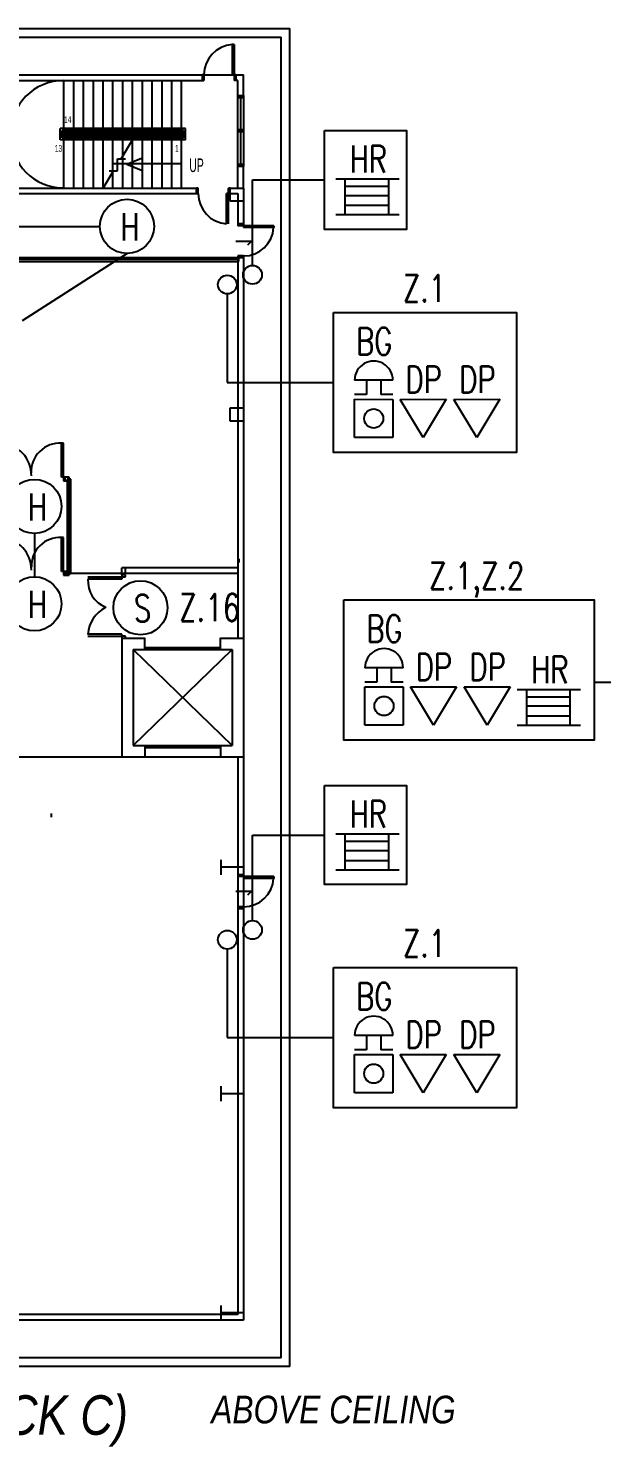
# Model space of a CAD drawing. Extents: x 134044 to 2458691, y -1196082 to 3409924.
# Drawn here: x 134130.4 to 134178.1, y 153959.7 to 154077.6 of the extents above; entities that cross this region are included whole.
import ezdxf

# ---------------------------------------------------------------- set-up
doc = ezdxf.new("R2010")
doc.units = 0
doc.layers.get('0').update_dxf_attribs({"linetype": 'CONTINUOUS'})
for name, color, linetype in [('000_-_ARCHITECT', 251, 'CONTINUOUS'), ('1', 251, 'CONTINUOUS'), ('5', 4, 'CONTINUOUS'), ('BUILD', 8, 'CONTINUOUS'), ('CON1', 251, 'CONTINUOUS'), ('DOOR', 251, 'CONTINUOUS'), ('DOOR1', 251, 'CONTINUOUS'), ('DOOR2', 251, 'CONTINUOUS'), ('F-_DDIM', 251, 'CONTINUOUS'), ('F-OP', 5, 'CONTINUOUS'), ('F-WIN', 5, 'CONTINUOUS'), ('F_COL', 3, 'CONTINUOUS'), ('FAPOINT', 1, 'CONTINUOUS'), ('FF_GRID_LINE', 8, 'CONTINUOUS'), ('MIMIC_SIZE', 7, 'CONTINUOUS'), ('WALL_GYPSUM', 251, 'CONTINUOUS')]:
    doc.layers.add(name, color=color, linetype=linetype)
doc.styles.add('ARIAL_NARROW_ITALIC', font='ARIALNI.TTF')
doc.styles.add('PLOT02__REVB$0$NARROW', font='SIMPLEX', dxfattribs={"width": 0.75})
doc.styles.get("Standard").update_dxf_attribs({"font": 'arial.ttf'})

msp = doc.modelspace()

# ---------------------------------------------------------------- linework, layer by layer
at = {"color": 1}
for p, q in [((134160.724, 154048.36, 16734.629), (134157.542, 154048.363, 16734.629)), ((134158.537, 154048.362, 16734.629), (134158.535, 154047.169, 16734.629)), ((134159.73, 154048.361, 16734.629), (134159.728, 154047.168, 16734.629)), ((134157.537, 154043.591, 16734.629), (134157.541, 154046.772, 16734.629)), ((134158.535, 154047.169, 16734.629), (134157.541, 154047.17, 16734.629)), ((134157.541, 154046.772, 16734.629), (134160.722, 154046.769, 16734.629)), ((134160.723, 154047.167, 16734.629), (134159.728, 154047.168, 16734.629)), ((134160.722, 154046.769, 16734.629), (134160.719, 154043.588, 16734.629)), ((134161.335, 154046.767, 16734.629), (134165.152, 154046.778, 16734.629)), ((134163.24, 154043.591, 16734.629), (134161.335, 154046.767, 16734.629)), ((134165.152, 154046.778, 16734.629), (134163.24, 154043.591, 16734.629)), ((134165.802, 154046.767, 16734.629), (134169.619, 154046.778, 16734.629)), ((134167.707, 154043.591, 16734.629), (134165.802, 154046.767, 16734.629)), ((134169.619, 154046.778, 16734.629), (134167.707, 154043.591, 16734.629)), ((134161.577, 154024.463, 3480.803), (134158.395, 154024.467, 3480.803)), ((134159.389, 154024.466, 3480.803), (134159.388, 154023.273, 3480.803)), ((134160.583, 154024.465, 3480.803), (134160.581, 154023.271, 3480.803)), ((134158.39, 154019.695, 3480.803), (134158.394, 154022.876, 3480.803)), ((134159.388, 154023.273, 3480.803), (134158.394, 154023.274, 3480.803)), ((134158.394, 154022.876, 3480.803), (134161.575, 154022.873, 3480.803)), ((134161.575, 154023.27, 3480.803), (134160.581, 154023.271, 3480.803)), ((134161.575, 154022.873, 3480.803), (134161.572, 154019.691, 3480.803)), ((134162.188, 154022.871, 3480.803), (134166.005, 154022.881, 3480.803)), ((134164.093, 154019.695, 3480.803), (134162.188, 154022.871, 3480.803)), ((134166.005, 154022.881, 3480.803), (134164.093, 154019.695, 3480.803)), ((134166.655, 154022.871, 3480.803), (134170.472, 154022.881, 3480.803)), ((134168.56, 154019.695, 3480.803), (134166.655, 154022.871, 3480.803)), ((134170.472, 154022.881, 3480.803), (134168.56, 154019.695, 3480.803)), ((134160.724, 153993.913, 16734.629), (134157.542, 153993.916, 16734.629)), ((134158.537, 153993.915, 16734.629), (134158.535, 153992.722, 16734.629)), ((134159.73, 153993.914, 16734.629), (134159.728, 153992.721, 16734.629)), ((134157.537, 153989.144, 16734.629), (134157.541, 153992.326, 16734.629)), ((134158.535, 153992.722, 16734.629), (134157.541, 153992.723, 16734.629)), ((134157.541, 153992.326, 16734.629), (134160.722, 153992.322, 16734.629)), ((134160.723, 153992.72, 16734.629), (134159.728, 153992.721, 16734.629)), ((134160.722, 153992.322, 16734.629), (134160.719, 153989.141, 16734.629)), ((134161.335, 153992.321, 16734.629), (134165.152, 153992.331, 16734.629)), ((134163.24, 153989.144, 16734.629), (134161.335, 153992.321, 16734.629)), ((134165.152, 153992.331, 16734.629), (134163.24, 153989.144, 16734.629)), ((134165.802, 153992.321, 16734.629), (134169.619, 153992.331, 16734.629)), ((134167.707, 153989.144, 16734.629), (134165.802, 153992.321, 16734.629)), ((134169.619, 153992.331, 16734.629), (134167.707, 153989.144, 16734.629))]:
    msp.add_line(p, q, dxfattribs=at)
at = {"color": 0, "linetype": 'BYBLOCK'}
for p, q in [((134082.914, 154017.054), (134147.836, 154017.054)), ((134147.836, 154017.054), (134147.836, 153970.715)), ((134147.836, 153970.715), (134082.914, 153970.715))]:
    msp.add_line(p, q, dxfattribs=at)
at = {"color": 1}
for points in [[(134155.048, 154069.121), (134161.857, 154069.121), (134161.857, 154060.894), (134155.048, 154060.894)], [(134155.783, 154053.992), (134170.991, 154053.992), (134170.991, 154042.351), (134155.783, 154042.351)], [(134156.636, 154030.096), (134177.468, 154030.096), (134177.468, 154018.455), (134156.636, 154018.455)], [(134155.048, 154014.675), (134161.857, 154014.675), (134161.857, 154006.448), (134155.048, 154006.448)], [(134155.783, 153999.545), (134170.991, 153999.545), (134170.991, 153987.904), (134155.783, 153987.904)]]:
    msp.add_lwpolyline(points, close=True, dxfattribs=at)
at = {"color": 1, "linetype": 'BYBLOCK'}
for centre, radius in [((134138.621, 154061.144), 2.25), ((134146.96, 154056.309), 0.778), ((134149.053, 154057.12), 0.778), ((134130.926, 154037.87), 2.25), ((134130.926, 154029.775), 2.25), ((134139.74, 154029.448), 2.25), ((134146.96, 154001.862), 0.778), ((134149.053, 154002.674), 0.778)]:
    msp.add_circle(centre, radius, dxfattribs=at)
at = {"color": 1}
for centre in [(134159.13, 154045.18, 16734.629), (134159.983, 154021.284, 3480.803), (134159.13, 153990.733, 16734.629)]:
    msp.add_circle(centre, 0.795, dxfattribs=at)
for centre in [(134159.133, 154048.361, 16734.629), (134159.986, 154024.465, 3480.803), (134159.133, 153993.915, 16734.629)]:
    msp.add_arc(centre, 1.591, 359.93967, 179.93967, dxfattribs=at)
at = {"layer": '000_-_ARCHITECT', "color": 0, "linetype": 'BYBLOCK'}
for p, q in [((134147.366, 154076.252), (134147.366, 154073.743)), ((134147.523, 154076.252), (134147.366, 154076.252)), ((134147.523, 154076.252), (134147.523, 154073.273)), ((134144.857, 154073.743), (134144.857, 154073.273)), ((134145.014, 154073.743), (134144.857, 154073.743)), ((134145.014, 154073.273), (134144.857, 154073.273)), ((134145.014, 154073.743), (134145.014, 154073.273)), ((134147.679, 154073.743), (134147.366, 154073.743)), ((134147.836, 154073.273), (134147.523, 154073.273)), ((134147.679, 154073.743), (134147.679, 154073.273)), ((134133.378, 154068.96), (134133.378, 154069.117)), ((134143.163, 154068.96), (134133.378, 154068.96)), ((134133.378, 154068.49), (134133.378, 154068.647)), ((134143.163, 154068.647), (134133.378, 154068.647)), ((134143.163, 154066.334), (134137.455, 154066.334)), ((134138.61, 154066.321), (134139.827, 154066.827)), ((134138.61, 154066.321), (134139.827, 154065.815)), ((134144.386, 154063.864), (134144.386, 154064.334)), ((134144.543, 154064.334), (134144.386, 154064.334)), ((134144.543, 154063.864), (134144.386, 154063.864)), ((134144.543, 154063.864), (134144.543, 154064.334)), ((134146.895, 154061.355), (134146.895, 154063.864)), ((134147.209, 154063.864), (134146.895, 154063.864)), ((134147.052, 154061.355), (134147.052, 154064.334)), ((134147.209, 154064.334), (134147.052, 154064.334)), ((134147.209, 154063.864), (134147.209, 154064.334))]:
    msp.add_line(p, q, dxfattribs=at)
for centre, start, end in [((134147.523, 154073.743), 93.58332, 180), ((134147.052, 154063.864), 180, 266.41668)]:
    msp.add_arc(centre, 2.509, start, end, dxfattribs=at)
at = {"layer": '1', "color": 0, "linetype": 'BYBLOCK'}
for p, q in [((134078.586, 154077.601), (134152.164, 154077.601)), ((134079.308, 154076.88), (134151.443, 154076.88)), ((134151.443, 153967.108), (134151.443, 154076.88)), ((134152.164, 153966.387), (134152.164, 154077.601)), ((134138.192, 154032.181), (134138.192, 154032.775)), ((134138.503, 154032.305), (134138.503, 154032.775)), ((134139.145, 154025.993), (134147.353, 154017.995)), ((134139.145, 154017.995), (134147.353, 154025.993)), ((134152.164, 153966.387), (134078.586, 153966.387)), ((134151.443, 153967.108), (134079.308, 153967.108))]:
    msp.add_line(p, q, dxfattribs=at)
at = {"layer": '5', "color": 0, "linetype": 'BYBLOCK'}
for p, q in [((134143.477, 154069.274), (134133.064, 154069.274)), ((134133.064, 154068.333), (134133.064, 154069.274)), ((134143.32, 154069.117), (134133.221, 154069.117)), ((134133.221, 154068.49), (134133.221, 154069.117)), ((134143.32, 154068.49), (134143.32, 154069.117)), ((134143.477, 154068.333), (134143.477, 154069.274)), ((134143.477, 154068.333), (134133.064, 154068.333)), ((134143.32, 154068.49), (134133.221, 154068.49))]:
    msp.add_line(p, q, dxfattribs=at)
at = {"layer": 'CON1', "color": 0, "linetype": 'BYBLOCK'}
for p, q in [((134128.124, 154073.273), (134145.014, 154073.273)), ((134129.254, 154073.743), (134148.307, 154073.743)), ((134147.836, 154072.009), (134147.836, 154073.273)), ((134148.307, 154072.009), (134148.307, 154073.743)), ((134147.836, 154064.334), (134147.836, 154066.128)), ((134148.307, 154064.334), (134148.307, 154066.128)), ((134082.444, 154064.334), (134144.545, 154064.334)), ((134082.444, 154063.864), (134144.545, 154063.864)), ((134146.895, 154063.864), (134147.836, 154063.864)), ((134147.052, 154064.334), (134148.307, 154064.334)), ((134147.836, 154063.864), (134147.836, 154061.355)), ((134148.307, 154063.237), (134148.307, 154061.355)), ((134147.836, 154058.532), (134147.836, 154026.934)), ((134148.307, 154058.532), (134148.307, 153970.266)), ((134147.918, 154032.775), (134138.192, 154032.775)), ((134147.918, 154032.305), (134138.192, 154032.305)), ((134138.192, 154026.934), (134140.113, 154026.934)), ((134138.192, 154026.934), (134138.192, 154017.054)), ((134140.113, 154025.999), (134140.113, 154026.94)), ((134140.113, 154026.155), (134146.386, 154026.155)), ((134146.386, 154025.999), (134146.386, 154026.94)), ((134146.386, 154026.934), (134148.307, 154026.934)), ((134139.133, 154025.993), (134147.366, 154025.993)), ((134139.133, 154025.993), (134139.133, 154017.995)), ((134147.366, 154025.993), (134147.366, 154017.995)), ((134139.133, 154017.995), (134147.366, 154017.995)), ((134140.113, 154017.995), (134140.113, 154017.054)), ((134146.386, 154017.995), (134146.386, 154017.054)), ((134138.192, 154017.054), (134140.113, 154017.054)), ((134140.113, 154017.838), (134146.386, 154017.838)), ((134146.386, 154017.054), (134148.307, 154017.054)), ((134147.836, 154017.054), (134147.836, 154007.265)), ((134147.836, 154004.443), (134147.836, 153970.86)), ((134147.836, 153970.715), (134129.555, 153970.715)), ((134148.307, 153970.245), (134129.555, 153970.245))]:
    msp.add_line(p, q, dxfattribs=at)
at = {"layer": 'DOOR', "color": 0, "linetype": 'BYBLOCK'}
for p, q in [((134148.307, 154061.355), (134147.836, 154061.355)), ((134147.836, 154061.355), (134147.836, 154061.198)), ((134148.307, 154061.198), (134147.836, 154061.198)), ((134148.307, 154061.355), (134148.307, 154061.198)), ((134148.307, 154058.689), (134147.836, 154058.689)), ((134147.836, 154058.689), (134147.836, 154058.532)), ((134148.307, 154058.532), (134147.836, 154058.532)), ((134148.307, 154058.689), (134148.307, 154058.532)), ((134133.33, 154043.122), (134133.016, 154043.122)), ((134133.173, 154040.302), (134133.173, 154043.122)), ((134133.33, 154040.302), (134133.33, 154043.122)), ((134133.33, 154040.302), (134133.173, 154040.302)), ((134133.487, 154040.302), (134133.33, 154040.302)), ((134133.33, 154040.302), (134133.33, 154039.989)), ((134133.487, 154039.989), (134133.487, 154040.302)), ((134133.33, 154039.989), (134133.487, 154039.989)), ((134133.334, 154035.281), (134133.021, 154035.281)), ((134133.178, 154032.461), (134133.178, 154035.281)), ((134133.334, 154032.461), (134133.334, 154035.281)), ((134133.334, 154032.461), (134133.178, 154032.461)), ((134133.491, 154032.461), (134133.334, 154032.461)), ((134133.334, 154032.461), (134133.334, 154032.148)), ((134133.334, 154032.148), (134133.491, 154032.148)), ((134133.491, 154032.148), (134133.491, 154032.461)), ((134138.506, 154032.181), (134138.192, 154032.181)), ((134138.192, 154032.181), (134138.192, 154032.024)), ((134138.192, 154032.024), (134138.506, 154032.024)), ((134138.506, 154032.024), (134138.506, 154032.181)), ((134138.192, 154031.993), (134135.373, 154031.993)), ((134138.192, 154031.836), (134135.373, 154031.836)), ((134138.192, 154031.993), (134138.192, 154031.836)), ((134138.192, 154027.247), (134135.373, 154027.247)), ((134135.373, 154027.091), (134138.192, 154027.091)), ((134138.192, 154027.091), (134138.192, 154027.247)), ((134138.506, 154027.091), (134138.192, 154027.091)), ((134138.192, 154027.091), (134138.192, 154026.934)), ((134138.192, 154026.934), (134138.506, 154026.934)), ((134138.506, 154026.934), (134138.506, 154027.091)), ((134132.313, 154012.36), (134132.313, 154012.046)), ((134148.307, 154007.265), (134147.836, 154007.265)), ((134147.836, 154007.265), (134147.836, 154007.108)), ((134148.307, 154007.265), (134148.307, 154007.108)), ((134148.307, 154007.108), (134147.836, 154007.108)), ((134148.307, 154004.599), (134147.836, 154004.599)), ((134147.836, 154004.599), (134147.836, 154004.443)), ((134148.307, 154004.443), (134147.836, 154004.443)), ((134148.307, 154004.599), (134148.307, 154004.443))]:
    msp.add_line(p, q, dxfattribs=at)
for centre, radius, start, end in [((134128.006, 154040.463), 2.663, 359.09168, 86.98068), ((134133.027, 154040.759), 2.367, 86.46199, 182.41208), ((134128.01, 154032.622), 2.663, 359.09168, 86.98068), ((134133.032, 154032.918), 2.367, 86.46199, 182.41208), ((134137.736, 154031.69), 2.367, 176.46199, 248.32851), ((134138.032, 154027.098), 2.663, 116.07632, 176.98067)]:
    msp.add_arc(centre, radius, start, end, dxfattribs=at)
at = {"layer": 'DOOR1', "color": 0, "linetype": 'BYBLOCK'}
for p, q in [((134150.816, 154061.198), (134148.307, 154061.198)), ((134148.307, 154061.198), (134148.307, 154061.041)), ((134150.816, 154061.041), (134148.307, 154061.041)), ((134150.816, 154061.198), (134150.816, 154061.041)), ((134150.816, 154007.108), (134148.307, 154007.108)), ((134148.307, 154007.108), (134148.307, 154006.952)), ((134150.816, 154006.952), (134148.307, 154006.952)), ((134150.816, 154007.108), (134150.816, 154006.952))]:
    msp.add_line(p, q, dxfattribs=at)
at = {"layer": 'DOOR2', "color": 0, "linetype": 'BYBLOCK'}
for centre in [(134148.307, 154061.198), (134148.307, 154007.108)]:
    msp.add_arc(centre, 2.509, 270, 356.41668, dxfattribs=at)
at = {"layer": 'F-_DDIM', "color": 0, "linetype": 'BYBLOCK'}
for p, q in [((134138.127, 154066.766), (134139.086, 154068.333)), ((134137.826, 154065.753), (134137.826, 154066.766)), ((134137.826, 154066.766), (134138.492, 154066.766)), ((134137.826, 154066.273), (134137.863, 154066.334)), ((134136.64, 154064.334), (134137.507, 154065.753)), ((134137.137, 154065.753), (134137.826, 154065.753)), ((134148.931, 154059.899), (134147.68, 154059.899)), ((134148.655, 154059.607), (134148.931, 154059.899)), ((134148.931, 154005.873), (134147.68, 154005.873)), ((134148.655, 154005.581), (134148.931, 154005.873))]:
    msp.add_line(p, q, dxfattribs=at)
at = {"layer": 'F-OP', "color": 0, "linetype": 'BYBLOCK'}
for p, q in [((134133.378, 154064.334), (134133.378, 154073.273)), ((134134.193, 154064.334), (134134.193, 154073.273)), ((134135.009, 154064.334), (134135.009, 154073.273)), ((134135.824, 154064.334), (134135.824, 154073.273)), ((134136.64, 154064.334), (134136.64, 154073.273)), ((134137.455, 154068.96), (134137.455, 154073.273)), ((134138.27, 154068.96), (134138.27, 154073.273)), ((134139.086, 154068.96), (134139.086, 154073.273)), ((134139.901, 154068.96), (134139.901, 154073.273)), ((134140.717, 154068.96), (134140.717, 154073.273)), ((134141.532, 154068.96), (134141.532, 154073.273)), ((134142.348, 154068.96), (134142.348, 154073.273)), ((134143.163, 154068.96), (134143.163, 154073.273)), ((134143.163, 154068.804), (134133.378, 154068.804)), ((134137.455, 154064.334), (134137.455, 154068.804)), ((134138.27, 154064.334), (134138.27, 154068.804)), ((134139.086, 154064.334), (134139.086, 154068.804)), ((134139.901, 154064.334), (134139.901, 154068.804)), ((134140.717, 154064.334), (134140.717, 154068.804)), ((134141.532, 154064.334), (134141.532, 154068.804)), ((134142.348, 154064.334), (134142.348, 154068.804)), ((134143.163, 154064.334), (134143.163, 154068.96))]:
    msp.add_line(p, q, dxfattribs=at)
msp.add_arc((134133.378, 154068.804), 4.469, 90, 270, dxfattribs=at)
at = {"layer": 'F-WIN', "color": 0, "linetype": 'BYBLOCK'}
for p, q in [((134147.836, 154072.009), (134148.307, 154072.009)), ((134147.836, 154066.128), (134147.836, 154072.009)), ((134147.836, 154071.852), (134148.307, 154071.852)), ((134148.071, 154066.285), (134148.071, 154071.852)), ((134148.307, 154072.009), (134148.307, 154066.128)), ((134147.836, 154069.186), (134148.307, 154069.186)), ((134147.836, 154069.029), (134148.307, 154069.029)), ((134148.307, 154066.285), (134147.836, 154066.285)), ((134148.307, 154066.128), (134147.836, 154066.128))]:
    msp.add_line(p, q, dxfattribs=at)
at = {"layer": 'F_COL', "color": 0, "linetype": 'BYBLOCK'}
for p, q in [((134147.209, 154064.334), (134148.307, 154064.334)), ((134147.209, 154063.237), (134147.209, 154064.334)), ((134148.307, 154064.334), (134148.307, 154063.237)), ((134148.307, 154063.237), (134147.209, 154063.237)), ((134147.209, 154046.065), (134148.307, 154046.065)), ((134147.209, 154044.968), (134147.209, 154046.065)), ((134147.209, 154046.065), (134148.307, 154046.065)), ((134147.209, 154044.968), (134147.209, 154046.065)), ((134148.307, 154044.968), (134147.209, 154044.968)), ((134148.307, 154044.968), (134147.209, 154044.968)), ((134148.307, 154046.065), (134148.307, 154044.968)), ((134148.307, 154046.065), (134148.307, 154044.968)), ((134146.425, 154008.496), (134146.425, 154007.265)), ((134148.307, 154008.496), (134148.307, 154007.265)), ((134148.307, 154007.881), (134146.425, 154007.881)), ((134146.425, 153989.678), (134146.425, 153988.447)), ((134148.307, 153989.678), (134148.307, 153988.447)), ((134148.307, 153989.063), (134146.425, 153989.063)), ((134146.425, 153971.475), (134146.425, 153970.245)), ((134148.307, 153970.86), (134146.425, 153970.86)), ((134148.307, 153971.475), (134148.307, 153970.245))]:
    msp.add_line(p, q, dxfattribs=at)
at = {"layer": 'FAPOINT', "color": 1, "linetype": 'BYBLOCK'}
for p, q in [((134155.976, 154065.1, 16734.629), (134161.234, 154065.1, 16734.629)), ((134156.759, 154062.13, 16734.629), (134156.759, 154065.1, 16734.629)), ((134160.384, 154062.13, 16734.629), (134160.384, 154065.1, 16734.629)), ((134156.759, 154064.491, 16734.629), (134160.384, 154064.491, 16734.629)), ((134156.759, 154063.725, 16734.629), (134160.384, 154063.725, 16734.629)), ((134156.759, 154062.896, 16734.629), (134160.384, 154062.896, 16734.629)), ((134155.976, 154062.13, 16734.629), (134161.234, 154062.13, 16734.629)), ((134171.068, 154022.665, 3480.803), (134176.326, 154022.665, 3480.803)), ((134171.851, 154019.695, 3480.803), (134171.851, 154022.665, 3480.803)), ((134175.476, 154019.695, 3480.803), (134175.476, 154022.665, 3480.803)), ((134171.851, 154022.056, 3480.803), (134175.476, 154022.056, 3480.803)), ((134171.851, 154021.289, 3480.803), (134175.476, 154021.289, 3480.803)), ((134171.851, 154020.461, 3480.803), (134175.476, 154020.461, 3480.803)), ((134171.068, 154019.695, 3480.803), (134176.326, 154019.695, 3480.803)), ((134155.976, 154010.653, 16734.629), (134161.234, 154010.653, 16734.629)), ((134156.759, 154007.683, 16734.629), (134156.759, 154010.653, 16734.629)), ((134156.759, 154010.044, 16734.629), (134160.384, 154010.044, 16734.629)), ((134160.384, 154007.683, 16734.629), (134160.384, 154010.653, 16734.629)), ((134156.759, 154009.278, 16734.629), (134160.384, 154009.278, 16734.629)), ((134156.759, 154008.449, 16734.629), (134160.384, 154008.449, 16734.629)), ((134155.976, 154007.683, 16734.629), (134161.234, 154007.683, 16734.629))]:
    msp.add_line(p, q, dxfattribs=at)
at = {"layer": 'FF_GRID_LINE', "color": 1}
for p, q in [((134160.719, 154043.588, 16734.629), (134157.537, 154043.591, 16734.629)), ((134161.572, 154019.691, 3480.803), (134158.39, 154019.695, 3480.803)), ((134160.719, 153989.141, 16734.629), (134157.537, 153989.144, 16734.629))]:
    msp.add_line(p, q, dxfattribs=at)
at = {"layer": 'MIMIC_SIZE', "color": 1}
for p, q in [((134149.053, 154057.898), (134149.053, 154065.008)), ((134149.053, 154065.008), (134155.048, 154065.008)), ((134129.631, 154061.144), (134136.371, 154061.144)), ((134138.621, 154058.894), (134129.899, 154053.295)), ((134146.96, 154055.531), (134146.96, 154048.172)), ((134146.96, 154048.172), (134155.783, 154048.172)), ((134130.926, 154035.62), (134130.926, 154032.025)), ((134186.028, 154023.241), (134177.468, 154023.241, -13253.826)), ((134149.053, 154003.451), (134149.053, 154010.561)), ((134149.053, 154010.561), (134155.048, 154010.561)), ((134146.96, 154001.084), (134146.96, 153993.725)), ((134146.96, 153993.725), (134155.783, 153993.725))]:
    msp.add_line(p, q, dxfattribs=at)
at = {"layer": 'WALL_GYPSUM', "color": 0, "linetype": 'BYBLOCK'}
for p, q in [((134147.918, 154058.543), (134122.671, 154058.543)), ((134147.918, 154058.386), (134122.671, 154058.386)), ((134122.671, 154058.229), (134147.918, 154058.229)), ((134147.918, 154058.229), (134147.918, 154058.543)), ((134133.805, 154040.302), (134133.173, 154040.302)), ((134133.805, 154039.989), (134133.805, 154040.302)), ((134133.805, 154032.148), (134133.805, 154040.302)), ((134133.33, 154039.989), (134133.805, 154039.989)), ((134133.962, 154040.145), (134133.648, 154040.145)), ((134133.648, 154040.145), (134133.648, 154032.305)), ((134133.962, 154032.305), (134133.962, 154040.145)), ((134147.933, 154033.205), (134147.933, 154033.518)), ((134133.805, 154032.461), (134133.178, 154032.461)), ((134133.334, 154032.148), (134133.805, 154032.148)), ((134147.918, 154032.305), (134133.491, 154032.305)), ((134133.648, 154032.305), (134133.962, 154032.305)), ((134133.805, 154032.148), (134133.805, 154032.461))]:
    msp.add_line(p, q, dxfattribs=at)

# ---------------------------------------------------------------- texts
at = {"color": 1, "linetype": 'BYBLOCK', "style": 'PLOT02__REVB$0$NARROW', "width": 0.75}
for s, height, p in [('HR', 2.2387, (134157.125, 154065.627, 16734.706)), ('H', 2.255, (134138.062, 154059.975, 7592.521)), ('Z.1', 2.2387, (134161.545, 154054.886, 16734.706)), ('BG', 2.2387, (134157.655, 154050.479, 16734.706)), ('DP', 2.2387, (134161.764, 154047.299, 16734.706)), ('DP', 2.2387, (134166.231, 154047.299, 16734.706)), ('H', 2.255, (134130.368, 154036.7, 7592.521)), ('Z.1,Z.2', 2.2387, (134163.731, 154030.985, 3480.88)), ('H', 2.255, (134130.368, 154028.606, 7592.521)), ('S', 2.255, (134139.182, 154028.278, 7592.521)), ('Z.16', 2.2547, (134142.952, 154028.349, 0.077)), ('BG', 2.2387, (134158.508, 154026.582, 3480.88)), ('DP', 2.2387, (134162.617, 154023.403, 3480.88)), ('DP', 2.2387, (134167.084, 154023.403, 3480.88)), ('HR', 2.2387, (134172.217, 154023.191, 3480.88)), ('HR', 2.2387, (134157.125, 154011.18, 16734.706)), ('Z.1', 2.2387, (134161.545, 154000.44, 16734.706)), ('BG', 2.2387, (134157.655, 153996.032, 16734.706)), ('DP', 2.2387, (134161.764, 153992.852, 16734.706)), ('DP', 2.2387, (134166.231, 153992.852, 16734.706))]:
    msp.add_text(s, height=height, dxfattribs=at).set_placement(p)
at = {"layer": '5', "color": 0, "linetype": 'BYBLOCK', "width": 0.55}
for s, height, p in [('14', 0.565, (134133.391, 154069.735)), ('13', 0.565, (134132.623, 154067.348)), ('1', 0.565, (134142.612, 154067.348)), ('UP', 1.13, (134143.796, 154065.66))]:
    msp.add_text(s, height=height, dxfattribs=at).set_placement(p)
at = {"layer": 'BUILD', "color": 0, "linetype": 'BYBLOCK', "style": 'ARIAL_NARROW_ITALIC'}
for s, height, p in [('GROUND FLOOR PLAN (BLOCK C) ', 3.28125, (134077.101, 153960.722)), ('ABOVE CEILING', 2.29688, (134145.626, 153961.669))]:
    msp.add_text(s, height=height, dxfattribs=at).set_placement(p)

doc.saveas('drawing.dxf')
